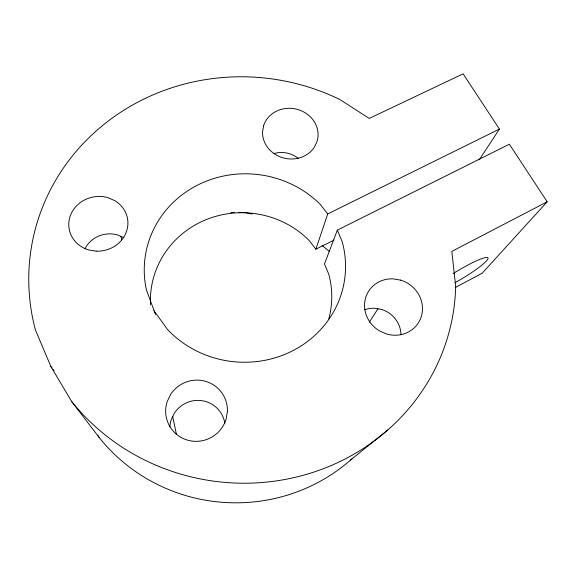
<?xml version="1.0" encoding="UTF-8"?>
<svg xmlns="http://www.w3.org/2000/svg" width="576" height="576" viewBox="0 0 576 576"><rect width="100%" height="100%" fill="white"/><g stroke="black" fill="none" stroke-linecap="round" stroke-linejoin="round"><path stroke-width="0.86" d="M150.502 304.697A92.369 88.661 7 0 1 206.1 219.665A92.369 88.661 7 0 1 309.046 240.372L315.857 249.214L327.708 213.941L499.414 129.067L463.118 73.829L369.252 118.44L339.833 99.504A215.316 204.934 7.6 0 0 108.864 120.564A215.316 204.934 7.6 0 0 35.359 329.76L50.861 366.43L71.446 401.22L99.274 437.63A171.799 166.615 4.8 0 0 352.555 458.258M455.278 287.51L482.126 273.29L547.2 201.794L509.364 144.209L337.313 230.155L324.475 263.995L328.788 274.262A92.239 88.366 6.3 0 1 328.788 318.874M169.877 426.866A27.835 27.418 -39.2 0 1 171.209 419.767L174.326 413.237A27.835 27.418 -39.2 0 1 203.263 400.903A27.835 27.418 -39.2 0 1 224.827 423.209M369.281 322.258L377.928 308.794M479.275 159.79L499.414 129.067M350.568 460.03L387.814 429.962M547.2 201.794L451.814 251.395L455.688 286.43A214.373 203.854 7.1 0 1 307.937 473.94A214.373 203.854 7.1 0 1 71.446 401.22M315.857 249.214L334.087 240.07M246.103 212.774L252.202 214.042M84.938 248.782A26.69 24.876 -11.6 0 1 117.742 235.022L123.905 237.751M322.063 245.477L329.688 251.676M327.708 213.941L320.134 204.242A102.571 97.452 7.8 0 0 198.763 184.514A102.571 97.452 7.8 0 0 146.326 289.57L155.498 314.582M50.861 366.43L51.926 367.877M52.985 369.317L54.05 370.764M154.022 310.716L167.364 329.342A102.413 97.092 7.2 0 0 292.054 351.086A102.413 97.092 7.2 0 0 342.137 241.43L337.313 230.155M97.934 435.37L99.274 437.63M120.888 236.419L121.738 239.854M172.721 416.606L176.342 433.908M364.738 309.758A26.539 25.193 34.1 0 1 374.645 308.239L381.355 309.362A26.539 25.193 34.1 0 1 400.968 334.627M453.197 273.535A32.832 4.493 -30.9 0 1 488.059 258.098A32.832 4.493 -30.9 0 1 454.975 282.708M230.789 212.638A125.381 121.608 5.5 0 1 234.41 212.501M238.932 212.479A125.381 121.608 5.5 0 1 245.218 212.717M273.989 153.547A25.229 23.184 11.6 0 1 298.541 158.53M227.398 411.43L226.058 419.321A30.996 30.499 -29.1 0 1 187.178 440.028A30.996 30.499 -29.1 0 1 167.206 401.558L170.698 394.322A30.996 30.499 -29.1 0 1 205.898 381.427A30.996 30.499 -29.1 0 1 227.398 411.43M263.678 125.474L262.548 131.976A27.878 25.236 11.8 0 0 282.665 157.709A27.878 25.236 11.8 0 0 314.251 147.355L317.081 141.365A27.878 25.236 11.8 0 0 297.958 109.562A27.878 25.236 11.8 0 0 263.678 125.474M400.558 280.109L393.113 278.856A29.47 27.684 32.4 0 0 365.429 298.548A29.47 27.684 32.4 0 0 379.339 330.818L386.431 333.95A29.47 27.684 32.4 0 0 421.603 315.446A29.47 27.684 32.4 0 0 400.558 280.109M96.149 251.158L88.524 249.876A29.642 27.31 -9.9 0 1 70.445 215.446A29.642 27.31 -9.9 0 1 108.144 197.734L114.977 200.75A29.642 27.31 -9.9 0 1 126.274 232.106A29.642 27.31 -9.9 0 1 96.149 251.158"/></g></svg>
